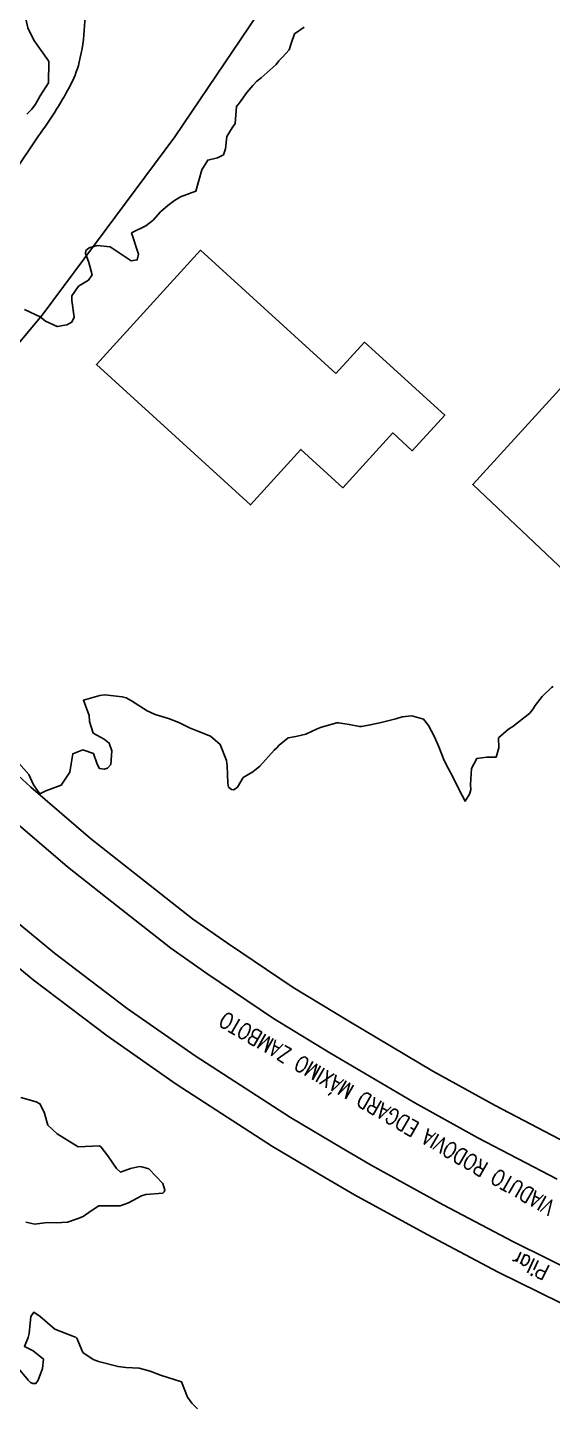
# Model space of a CAD drawing. Header units: metres. Extents: x 307586 to 320046, y 7427249 to 7434250.
# Drawn here: x 316093.6 to 316143, y 7432838.8 to 7432968.6 of the extents above; entities that cross this region are included whole.
import ezdxf

# ---------------------------------------------------------------- set-up
doc = ezdxf.new("R2010")
doc.units = ezdxf.units.M
doc.header["$MEASUREMENT"] = 0
for name, color, linetype in [('Curvas de Nivel 1m', 11, 'Continuous'), ('Edificações', 30, 'Continuous'), ('Pontes_Viadutos_Tubos', 190, 'Continuous'), ('TEXTO', 45, 'Continuous'), ('Vias Primárias', 230, 'Continuous')]:
    doc.layers.add(name, color=color, linetype=linetype)
doc.styles.add('ROMANS', font='romans', dxfattribs={"height": 0.2})

msp = doc.modelspace()

# ---------------------------------------------------------------- linework, layer by layer
at = {"layer": 'Curvas de Nivel 1m', "flags": 128}
for points, elevation in [([(316093.53, 7432960.44), (316094.02, 7432960.89), (316094.34, 7432961.37), (316094.78, 7432962.14), (316095.57, 7432963.36), (316095.61, 7432965.36), (316095.59, 7432965.43), (316094.2, 7432967.37), (316093.63, 7432968.53), (316093.46, 7432969.38)], 731), ([(316093.31, 7432942.06), (316094.78, 7432941.37), (316095.3, 7432940.95), (316096.4, 7432940.44), (316097.3, 7432940.6), (316097.77, 7432940.86), (316097.99, 7432941.32), (316097.76, 7432942.89), (316097.76, 7432943.33), (316098.41, 7432944.25), (316099.35, 7432944.82), (316099.69, 7432945.3), (316099.37, 7432946.46), (316099.07, 7432947.31), (316099.09, 7432947.6), (316099.39, 7432947.85), (316100.15, 7432948.06), (316101.39, 7432947.96), (316102.42, 7432947.27), (316103.37, 7432946.63), (316103.92, 7432946.71), (316104.06, 7432947.25), (316103.4, 7432949.26), (316104.73, 7432949.92), (316105.42, 7432950.47), (316106.12, 7432951.23), (316106.81, 7432951.84), (316107.44, 7432952.32), (316107.99, 7432952.66), (316109.45, 7432953.19), (316110, 7432955.18), (316110.56, 7432956.1), (316111.49, 7432956.32), (316112.04, 7432956.61), (316112.22, 7432957.15), (316112.34, 7432958.33), (316112.87, 7432959.15), (316113.13, 7432959.54), (316113.25, 7432961.14), (316113.39, 7432961.3), (316113.55, 7432961.49), (316114.23, 7432962.47), (316114.8, 7432963.13), (316115.17, 7432963.53), (316115.58, 7432963.85), (316116.99, 7432965.1), (316117.26, 7432965.44), (316117.6, 7432965.78), (316118.21, 7432966.49), (316118.4, 7432967.08), (316118.73, 7432967.98), (316119.64, 7432968.61)], 732), ([(316092.8, 7432899.38), (316093.74, 7432898.31), (316094.18, 7432897.36), (316094.77, 7432896.51), (316095.33, 7432896.79), (316096.78, 7432897.33), (316097.57, 7432898.54), (316097.7, 7432899.32), (316097.86, 7432900.27), (316098.82, 7432900.64), (316099.81, 7432900.29), (316100.17, 7432899.29), (316100.38, 7432898.87), (316100.8, 7432898.82), (316101.14, 7432898.93), (316101.45, 7432899.27), (316101.54, 7432900.55), (316101.28, 7432901.28), (316100.83, 7432901.65), (316099.77, 7432902.22), (316099.45, 7432903.3), (316099.41, 7432903.86), (316098.87, 7432905.31), (316100.4, 7432905.76), (316100.88, 7432905.8), (316102.51, 7432905.63), (316102.88, 7432905.52), (316103.38, 7432905.25), (316104.86, 7432904.31), (316105.61, 7432903.97), (316106.86, 7432903.6), (316107.85, 7432903.2), (316108.85, 7432902.72), (316109.63, 7432902.39), (316110.83, 7432901.91), (316111.73, 7432901.15), (316112.31, 7432899.64), (316112.38, 7432899.14), (316112.44, 7432897.49), (316112.52, 7432897.14), (316112.78, 7432896.91), (316113.02, 7432896.89), (316113.36, 7432897.13), (316113.89, 7432898.03), (316114.8, 7432898.58), (316115.47, 7432899.11), (316116.82, 7432900.6), (316117.06, 7432900.84), (316117.27, 7432901.09), (316118.14, 7432901.77), (316118.84, 7432901.9), (316119.79, 7432902.11), (316120.85, 7432902.6), (316121.16, 7432902.73), (316122.15, 7432903.03), (316122.7, 7432903.18), (316122.85, 7432903.18), (316123.87, 7432903.01), (316124.85, 7432902.84), (316125.01, 7432902.84), (316125.85, 7432902.99), (316126.86, 7432903.2), (316128.24, 7432903.57), (316128.86, 7432903.73), (316129.77, 7432903.85), (316130.86, 7432903.51), (316131.34, 7432902.92), (316131.89, 7432901.86), (316132.3, 7432900.91), (316132.81, 7432899.65), (316133.17, 7432898.9), (316133.65, 7432898.03), (316134.2, 7432896.89), (316134.77, 7432895.81), (316135.19, 7432896.46), (316135.32, 7432896.87), (316135.29, 7432897.38), (316135.36, 7432898.87), (316135.87, 7432899.81), (316136.82, 7432899.95), (316137.7, 7432899.96), (316137.96, 7432900.84), (316137.92, 7432901.76), (316138.85, 7432902.57), (316139.25, 7432902.82), (316140.87, 7432904.09), (316141.18, 7432904.49), (316141.36, 7432904.8), (316142.03, 7432905.65), (316142.9, 7432906.5), (316143.07, 7432906.61)], 733), ([(316093.43, 7432856.22), (316094.28, 7432856.04), (316095.45, 7432856.17), (316096.29, 7432856.16), (316097.37, 7432856.23), (316098.29, 7432856.52), (316098.84, 7432856.76), (316099.58, 7432857.29), (316100.31, 7432857.76), (316101.81, 7432857.76), (316102.31, 7432857.75), (316103.09, 7432858.03), (316104.32, 7432858.69), (316104.73, 7432858.81), (316106.32, 7432858.95), (316106.47, 7432859.06), (316106.52, 7432859.21), (316106.33, 7432859.85), (316105.02, 7432861.22), (316104.35, 7432861.42), (316104.14, 7432861.44), (316103.28, 7432861.25), (316102.34, 7432860.93), (316101.98, 7432861.26), (316101.17, 7432862.46), (316100.54, 7432863.28), (316100.37, 7432863.39), (316098.37, 7432863.31), (316096.38, 7432864.53), (316095.51, 7432865.34), (316095.18, 7432866.57), (316094.77, 7432867.35), (316094.42, 7432867.53), (316092.98, 7432867.93)], 733), ([(316109.58, 7432838.67), (316109.05, 7432839.18), (316108.66, 7432839.75), (316108.1, 7432841.19), (316106.11, 7432841.82), (316105.14, 7432842.2), (316104.12, 7432842.47), (316102.85, 7432842.53), (316102.12, 7432842.63), (316100.29, 7432843.12), (316100.13, 7432843.17), (316099.77, 7432843.29), (316098.81, 7432843.97), (316098.23, 7432845.31), (316098.15, 7432845.39), (316098.03, 7432845.44), (316096.17, 7432846.16), (316094.8, 7432847.34), (316094.19, 7432847.74), (316093.91, 7432847.35), (316093.76, 7432845.75), (316093.65, 7432845.36), (316093.31, 7432844.53), (316094.14, 7432844.11), (316095.1, 7432843.34), (316095.01, 7432842.45), (316094.61, 7432841.34), (316094.4, 7432841.05), (316094.1, 7432841.04), (316093.89, 7432841.14), (316093.66, 7432841.36), (316092.13, 7432843.19)], 733)]:
    msp.add_lwpolyline(points, dxfattribs=dict(at, elevation=elevation))
at = {"layer": 'Edificações'}
for points in [[(316122.61, 7432936.02), (316109.88, 7432947.62), (316100.08, 7432936.88), (316114.57, 7432923.67), (316119.33, 7432928.89), (316123.28, 7432925.29), (316127.97, 7432930.44), (316129.8, 7432928.77), (316132.85, 7432932.1), (316125.31, 7432938.98), (316122.61, 7432936.02)], [(316157.44, 7432923.25), (316144.3, 7432935.24), (316135.49, 7432925.58), (316160.85, 7432901.63), (316170.09, 7432911.72), (316173.79, 7432915.79), (316161.15, 7432927.32), (316157.44, 7432923.25)]]:
    msp.add_lwpolyline(points, dxfattribs=at)
at = {"layer": 'Pontes_Viadutos_Tubos'}
for points, elevation in [([(316088.58, 7432902.02), (316093.91, 7432897.13), (316099.54, 7432892.3), (316103.67, 7432889.05), (316109.14, 7432884.75), (316112.43, 7432882.45), (316118.61, 7432878.28), (316123.82, 7432875.11), (316131.74, 7432870.43), (316137.6, 7432867.18), (316144.98, 7432863.34)], 740.3), ([(316088.81, 7432883.41), (316094.15, 7432879), (316101.11, 7432873.73), (316107.6, 7432869.2), (316116.65, 7432863.34), (316121.59, 7432860.41), (316124.37, 7432858.79), (316131.2, 7432855.04), (316137.88, 7432851.51), (316147.62, 7432846.7)], 733.1)]:
    msp.add_lwpolyline(points, dxfattribs=dict(at, elevation=elevation))
at = {"layer": 'Vias Primárias'}
msp.add_lwpolyline([(316117.59, 7432973.32), (316107.47, 7432958.28), (316100.9, 7432949.48), (316094.97, 7432941.51), (316089.85, 7432935.42), (316082.85, 7432927.07), (316075.47, 7432918.18), (316061.68, 7432903.2), (316053.33, 7432895.67), (316046.59, 7432889.95), (316039.7, 7432884.2), (316033.2, 7432879.05), (316020.38, 7432868.86), (316009.63, 7432860.19), (316000.21, 7432853.26), (315981.81, 7432841.1)], dxfattribs=at)
msp.add_lwpolyline([(316117.59, 7432973.32), (316107.47, 7432958.28), (316100.9, 7432949.48), (316094.97, 7432941.51), (316089.85, 7432935.42), (316082.85, 7432927.07), (316075.47, 7432918.18), (316061.68, 7432903.2), (316053.33, 7432895.67), (316046.59, 7432889.95), (316039.7, 7432884.2), (316033.2, 7432879.05), (316020.38, 7432868.86), (316009.63, 7432860.19), (316000.21, 7432853.26), (315981.81, 7432841.1)], dxfattribs=at)
msp.add_lwpolyline([(316098.77, 7432972.18, -0.102385), (316098.47, 7432965.32, -0.06244), (316097.54, 7432962.95, -0.035), (316094.63, 7432958.38), (316089.79, 7432951.17), (316084.61, 7432943.67), (316071.99, 7432928.03), (316054.12, 7432909.11), (316033.53, 7432891.77), (316030.11, 7432888.84, -0.045258), (316027.71, 7432887.13, -0.100582), (316022.43, 7432885.33, -0.015113), (316019.31, 7432885.03, -0.108889), (316017.49, 7432885.31, -0.096898), (316015.33, 7432886.66), (316008.19, 7432893.35), (316002.11, 7432898.61), (316000.56, 7432900.1), (316000.26, 7432900.76), (316000.05, 7432901.33)], format="xyb", dxfattribs=at)
msp.add_lwpolyline([(316098.77, 7432972.18, -0.102385), (316098.47, 7432965.32, -0.06244), (316097.54, 7432962.95, -0.035), (316094.63, 7432958.38), (316089.79, 7432951.17), (316084.61, 7432943.67), (316071.99, 7432928.03), (316054.12, 7432909.11), (316033.53, 7432891.77), (316030.11, 7432888.84, -0.045258), (316027.71, 7432887.13, -0.100582), (316022.43, 7432885.33, -0.015113), (316019.31, 7432885.03, -0.108889), (316017.49, 7432885.31, -0.096898), (316015.33, 7432886.66), (316008.19, 7432893.35), (316002.11, 7432898.61), (316000.56, 7432900.1), (316000.26, 7432900.76), (316000.05, 7432901.33)], format="xyb", dxfattribs=at)
for points, elevation in [([(316026.78, 7432972.18), (316033.15, 7432958.32), (316039.12, 7432947.61), (316041.77, 7432943.19), (316045.32, 7432937.43), (316047.79, 7432933.97), (316050.61, 7432930.55), (316055.29, 7432923.62), (316058.91, 7432918.62), (316063.91, 7432912.66), (316070.5, 7432905.26), (316075.67, 7432899.95), (316081.82, 7432893.8), (316087.44, 7432888.8), (316090.87, 7432885.85), (316096.13, 7432881.51), (316102.99, 7432876.32), (316109.38, 7432871.85), (316118.34, 7432866.06), (316123.22, 7432863.16), (316125.94, 7432861.57), (316132.72, 7432857.86), (316139.33, 7432854.35), (316149.01, 7432849.58)], 733.1), ([(316026.78, 7432972.18), (316033.15, 7432958.32), (316039.12, 7432947.61), (316041.77, 7432943.19), (316045.32, 7432937.43), (316047.79, 7432933.97), (316050.61, 7432930.55), (316055.29, 7432923.62), (316058.91, 7432918.62), (316063.91, 7432912.66), (316070.5, 7432905.26), (316075.67, 7432899.95), (316081.82, 7432893.8), (316087.44, 7432888.8), (316090.87, 7432885.85), (316096.13, 7432881.51), (316102.99, 7432876.32), (316109.38, 7432871.85), (316118.34, 7432866.06), (316123.22, 7432863.16), (316125.94, 7432861.57), (316132.72, 7432857.86), (316139.33, 7432854.35), (316149.01, 7432849.58)], 733.1), ([(316091.62, 7432894.55), (316097.35, 7432889.64), (316101.54, 7432886.34), (316107.09, 7432881.98), (316110.48, 7432879.61), (316116.75, 7432875.38), (316122.04, 7432872.15), (316130.03, 7432867.44), (316135.97, 7432864.15), (316143.42, 7432860.26)], 740.3), ([(316091.62, 7432894.55), (316097.35, 7432889.64), (316101.54, 7432886.34), (316107.09, 7432881.98), (316110.48, 7432879.61), (316116.75, 7432875.38), (316122.04, 7432872.15), (316130.03, 7432867.44), (316135.97, 7432864.15), (316143.42, 7432860.26)], 740.3)]:
    msp.add_lwpolyline(points, dxfattribs=dict(at, elevation=elevation))

# ---------------------------------------------------------------- texts
at = {"layer": 'TEXTO', "style": 'ROMANS', "width": 0.8}
for s, rotation, p in [('VIADUTO RODOVIA EDGARD MÁXIMO ZAMBOTO', 149.9694, (316143.34, 7432858.09)), ('Pilar', 155.047, (316142.82, 7432852.08))]:
    msp.add_text(s, height=1.5, rotation=rotation, dxfattribs=at).set_placement(p)

doc.saveas('drawing.dxf')
